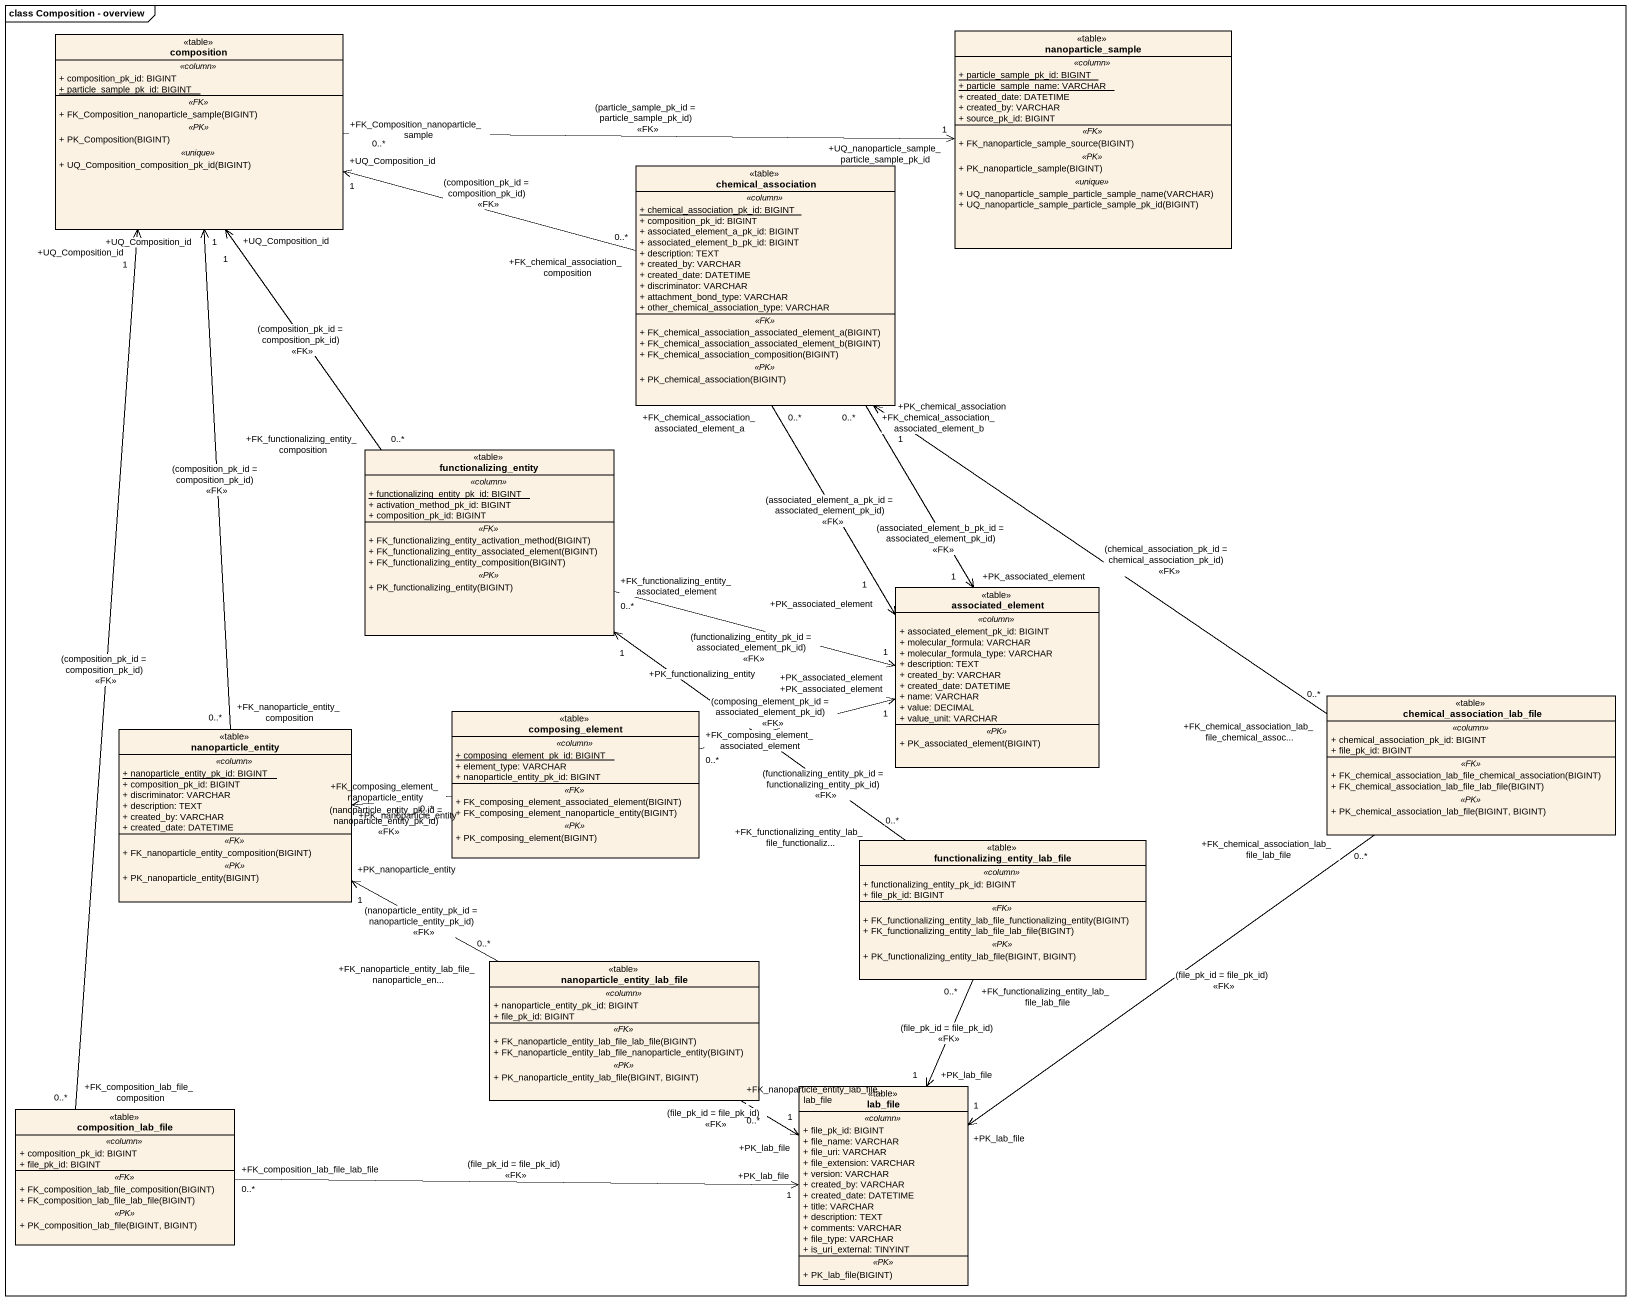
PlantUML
@startuml
mainframe class Composition - overview
hide circle
hide empty members
skinparam classAttributeIconSize 0
class composition <<table>> {
  .. <<column>> ..
  + composition_pk_id: BIGINT
  {static} + particle_sample_pk_id: BIGINT
  .. <<FK>> ..
  + FK_Composition_nanoparticle_sample(BIGINT)
  .. <<PK>> ..
  + PK_Composition(BIGINT)
  .. <<unique>> ..
  + UQ_Composition_composition_pk_id(BIGINT)
}
class nanoparticle_sample <<table>> {
  .. <<column>> ..
  {static} + particle_sample_pk_id: BIGINT
  {static} + particle_sample_name: VARCHAR
  + created_date: DATETIME
  + created_by: VARCHAR
  + source_pk_id: BIGINT
  .. <<FK>> ..
  + FK_nanoparticle_sample_source(BIGINT)
  .. <<PK>> ..
  + PK_nanoparticle_sample(BIGINT)
  .. <<unique>> ..
  + UQ_nanoparticle_sample_particle_sample_name(VARCHAR)
  + UQ_nanoparticle_sample_particle_sample_pk_id(BIGINT)
}
class chemical_association <<table>> {
  .. <<column>> ..
  {static} + chemical_association_pk_id: BIGINT
  + composition_pk_id: BIGINT
  + associated_element_a_pk_id: BIGINT
  + associated_element_b_pk_id: BIGINT
  + description: TEXT
  + created_by: VARCHAR
  + created_date: DATETIME
  + discriminator: VARCHAR
  + attachment_bond_type: VARCHAR
  + other_chemical_association_type: VARCHAR
  .. <<FK>> ..
  + FK_chemical_association_associated_element_a(BIGINT)
  + FK_chemical_association_associated_element_b(BIGINT)
  + FK_chemical_association_composition(BIGINT)
  .. <<PK>> ..
  + PK_chemical_association(BIGINT)
}
class functionalizing_entity <<table>> {
  .. <<column>> ..
  {static} + functionalizing_entity_pk_id: BIGINT
  + activation_method_pk_id: BIGINT
  + composition_pk_id: BIGINT
  .. <<FK>> ..
  + FK_functionalizing_entity_activation_method(BIGINT)
  + FK_functionalizing_entity_associated_element(BIGINT)
  + FK_functionalizing_entity_composition(BIGINT)
  .. <<PK>> ..
  + PK_functionalizing_entity(BIGINT)
}
class associated_element <<table>> {
  .. <<column>> ..
  + associated_element_pk_id: BIGINT
  + molecular_formula: VARCHAR
  + molecular_formula_type: VARCHAR
  + description: TEXT
  + created_by: VARCHAR
  + created_date: DATETIME
  + name: VARCHAR
  + value: DECIMAL
  + value_unit: VARCHAR
  .. <<PK>> ..
  + PK_associated_element(BIGINT)
}
class "chemical_association_lab_file" as chemical_association_lab <<table>> {
  .. <<column>> ..
  + chemical_association_pk_id: BIGINT
  + file_pk_id: BIGINT
  .. <<FK>> ..
  + FK_chemical_association_lab_file_chemical_association(BIGINT)
  + FK_chemical_association_lab_file_lab_file(BIGINT)
  .. <<PK>> ..
  + PK_chemical_association_lab_file(BIGINT, BIGINT)
}
class nanoparticle_entity <<table>> {
  .. <<column>> ..
  {static} + nanoparticle_entity_pk_id: BIGINT
  + composition_pk_id: BIGINT
  + discriminator: VARCHAR
  + description: TEXT
  + created_by: VARCHAR
  + created_date: DATETIME
  .. <<FK>> ..
  + FK_nanoparticle_entity_composition(BIGINT)
  .. <<PK>> ..
  + PK_nanoparticle_entity(BIGINT)
}
class composing_element <<table>> {
  .. <<column>> ..
  {static} + composing_element_pk_id: BIGINT
  + element_type: VARCHAR
  + nanoparticle_entity_pk_id: BIGINT
  .. <<FK>> ..
  + FK_composing_element_associated_element(BIGINT)
  + FK_composing_element_nanoparticle_entity(BIGINT)
  .. <<PK>> ..
  + PK_composing_element(BIGINT)
}
class "functionalizing_entity_lab_file" as functionalizing_entity_lab <<table>> {
  .. <<column>> ..
  + functionalizing_entity_pk_id: BIGINT
  + file_pk_id: BIGINT
  .. <<FK>> ..
  + FK_functionalizing_entity_lab_file_functionalizing_entity(BIGINT)
  + FK_functionalizing_entity_lab_file_lab_file(BIGINT)
  .. <<PK>> ..
  + PK_functionalizing_entity_lab_file(BIGINT, BIGINT)
}
class nanoparticle_entity_lab_file <<table>> {
  .. <<column>> ..
  + nanoparticle_entity_pk_id: BIGINT
  + file_pk_id: BIGINT
  .. <<FK>> ..
  + FK_nanoparticle_entity_lab_file_lab_file(BIGINT)
  + FK_nanoparticle_entity_lab_file_nanoparticle_entity(BIGINT)
  .. <<PK>> ..
  + PK_nanoparticle_entity_lab_file(BIGINT, BIGINT)
}
class lab_file <<table>> {
  .. <<column>> ..
  + file_pk_id: BIGINT
  + file_name: VARCHAR
  + file_uri: VARCHAR
  + file_extension: VARCHAR
  + version: VARCHAR
  + created_by: VARCHAR
  + created_date: DATETIME
  + title: VARCHAR
  + description: TEXT
  + comments: VARCHAR
  + file_type: VARCHAR
  + is_uri_external: TINYINT
  .. <<PK>> ..
  + PK_lab_file(BIGINT)
}
class composition_lab_file <<table>> {
  .. <<column>> ..
  + composition_pk_id: BIGINT
  + file_pk_id: BIGINT
  .. <<FK>> ..
  + FK_composition_lab_file_composition(BIGINT)
  + FK_composition_lab_file_lab_file(BIGINT)
  .. <<PK>> ..
  + PK_composition_lab_file(BIGINT, BIGINT)
}
composition "+FK_Composition_nanoparticle_sample\n0..*" -right-> "+UQ_nanoparticle_sample_particle_sample_pk_id\n1" nanoparticle_sample : (particle_sample_pk_id = particle_sample_pk_id)\n<<FK>>
chemical_association "+FK_chemical_association_composition\n0..*" -left-> "+UQ_Composition_id\n1" composition : (composition_pk_id = composition_pk_id)\n<<FK>>
chemical_association "+FK_chemical_association_associated_element_a\n0..*" --> "+PK_associated_element\n1" associated_element : (associated_element_a_pk_id = associated_element_pk_id)\n<<FK>>
chemical_association "+FK_chemical_association_associated_element_b\n0..*" --> "+PK_associated_element\n1" associated_element : (associated_element_b_pk_id = associated_element_pk_id)\n<<FK>>
functionalizing_entity "+FK_functionalizing_entity_composition\n0..*" -up-> "+UQ_Composition_id\n1" composition : (composition_pk_id = composition_pk_id)\n<<FK>>
functionalizing_entity "+FK_functionalizing_entity_associated_element\n0..*" -right-> "+PK_associated_element\n1" associated_element : (functionalizing_entity_pk_id = associated_element_pk_id)\n<<FK>>
chemical_association_lab "+FK_chemical_association_lab_file_chemical_assoc...\n0..*" -up-> "+PK_chemical_association\n1" chemical_association : (chemical_association_pk_id = chemical_association_pk_id)\n<<FK>>
chemical_association_lab "+FK_chemical_association_lab_file_lab_file\n0..*" --> "+PK_lab_file\n1" lab_file : (file_pk_id = file_pk_id)\n<<FK>>
nanoparticle_entity "+FK_nanoparticle_entity_composition\n0..*" -up-> "+UQ_Composition_id\n1" composition : (composition_pk_id = composition_pk_id)\n<<FK>>
composing_element "+FK_composing_element_associated_element\n0..*" -right-> "+PK_associated_element\n1" associated_element : (composing_element_pk_id = associated_element_pk_id)\n<<FK>>
composing_element "+FK_composing_element_nanoparticle_entity\n0..*" -left-> "+PK_nanoparticle_entity\n1" nanoparticle_entity : (nanoparticle_entity_pk_id = nanoparticle_entity_pk_id)\n<<FK>>
functionalizing_entity_lab "+FK_functionalizing_entity_lab_file_functionaliz...\n0..*" -up-> "+PK_functionalizing_entity\n1" functionalizing_entity : (functionalizing_entity_pk_id = functionalizing_entity_pk_id)\n<<FK>>
functionalizing_entity_lab "+FK_functionalizing_entity_lab_file_lab_file\n0..*" --> "+PK_lab_file\n1" lab_file : (file_pk_id = file_pk_id)\n<<FK>>
nanoparticle_entity_lab_file "+FK_nanoparticle_entity_lab_file_nanoparticle_en...\n0..*" -left-> "+PK_nanoparticle_entity\n1" nanoparticle_entity : (nanoparticle_entity_pk_id = nanoparticle_entity_pk_id)\n<<FK>>
nanoparticle_entity_lab_file "+FK_nanoparticle_entity_lab_file_lab_file\n0..*" -right-> "+PK_lab_file\n1" lab_file : (file_pk_id = file_pk_id)\n<<FK>>
composition_lab_file "+FK_composition_lab_file_composition\n0..*" -up-> "+UQ_Composition_id\n1" composition : (composition_pk_id = composition_pk_id)\n<<FK>>
composition_lab_file "+FK_composition_lab_file_lab_file\n0..*" -right-> "+PK_lab_file\n1" lab_file : (file_pk_id = file_pk_id)\n<<FK>>
@enduml
